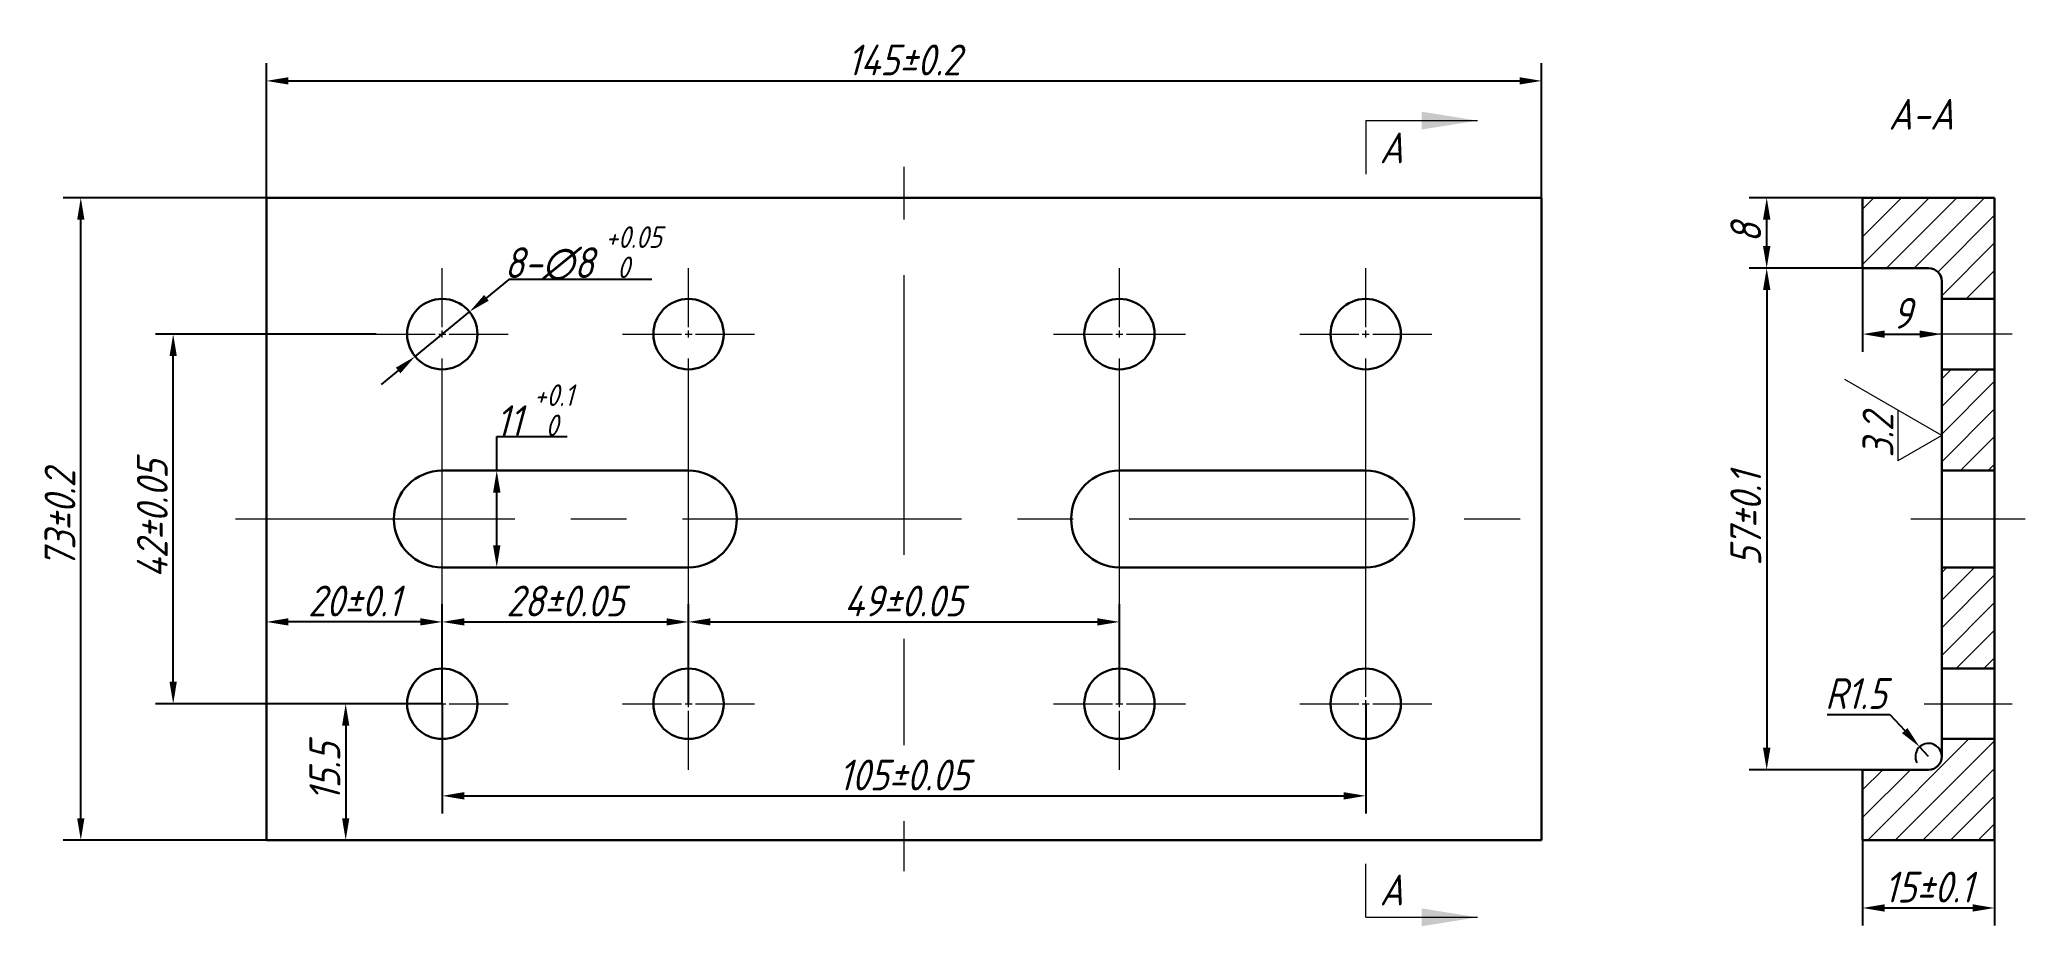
# Model space of a CAD drawing. Header units: millimetres. Extents: x 659 to 885, y -146 to -45.
import ezdxf
from ezdxf.enums import TextEntityAlignment as Align

# ---------------------------------------------------------------- set-up
doc = ezdxf.new("R2010")
doc.units = ezdxf.units.MM
doc.linetypes.add('CENTER', pattern=[50.8, 31.75, -6.35, 6.35, -6.35])
for name, color, linetype, lineweight in [('中心线', 1, 'CENTER', 15), ('剖面线', 8, 'Continuous', 15), ('标注', 3, 'Continuous', 15), ('标注 @ 1', 3, 'Continuous', 15), ('粗实线', 2, 'Continuous', 30)]:
    doc.layers.add(name, color=color, linetype=linetype, lineweight=lineweight)
doc.styles.add('GB3.5', font='gbeitc.shx', dxfattribs={"bigfont": 'gbcbig.shx'})
doc.styles.add('样式 1', font='gbeitc.shx', dxfattribs={"height": 3.5, "bigfont": 'gbcbig.shx'})
doc.dimstyles.new('正常标注', dxfattribs={"dimtxt": 3.5, "dimasz": 2.5, "dimexe": 2, "dimexo": 0, "dimtad": 1, "dimtoh": 1, "dimdec": 3, "dimdsep": 46, "dimtxsty": 'GB3.5', "dimcen": 2.5, "dimadec": 3, "dimazin": 2, "dimtfac": 1, "dimtdec": 3, "dimtmove": 0, "dimatfit": 3, "dimfxl": 0, "dimarcsym": 0})

# ---------------------------------------------------------------- blocks, each defined once
blk = doc.blocks.new('*U12')
at = {"layer": '中心线', "color": 0, "transparency": 16777216}
for p, q in [((0, 0.8), (0, 7.5)), ((-7.5, 0), (-0.8, 0)), ((0.8, 0), (7.5, 0)), ((0, -34.5), (0, -0.8))]:
    blk.add_line(p, q, dxfattribs=at)
at = {"layer": '中心线', "color": 0, "linetype": 'Continuous', "transparency": 16777216}
for p, q in [((-0.4, 0), (0.4, 0)), ((0, -0.4), (0, 0.4))]:
    blk.add_line(p, q, dxfattribs=at)
blk = doc.blocks.new('*U13')
at = {"layer": '中心线', "color": 0, "transparency": 16777216}
for p, q in [((0, 0.8), (0, 7.5)), ((-7.5, 0), (-0.8, 0)), ((0.8, 0), (7.5, 0)), ((0, -34.5), (0, -0.8))]:
    blk.add_line(p, q, dxfattribs=at)
at = {"layer": '中心线', "color": 0, "linetype": 'Continuous', "transparency": 16777216}
for p, q in [((-0.4, 0), (0.4, 0)), ((0, -0.4), (0, 0.4))]:
    blk.add_line(p, q, dxfattribs=at)
blk = doc.blocks.new('*U14')
at = {"layer": '中心线', "color": 0, "transparency": 16777216}
for p, q in [((0, 0.8), (0, 7.5)), ((-7.5, 0), (-0.8, 0)), ((0.8, 0), (7.5, 0)), ((0, -34.5), (0, -0.8))]:
    blk.add_line(p, q, dxfattribs=at)
at = {"layer": '中心线', "color": 0, "linetype": 'Continuous', "transparency": 16777216}
for p, q in [((-0.4, 0), (0.4, 0)), ((0, -0.4), (0, 0.4))]:
    blk.add_line(p, q, dxfattribs=at)
blk = doc.blocks.new('*U15')
at = {"layer": '中心线', "color": 0, "transparency": 16777216}
for p, q in [((0, 0.8), (0, 7.5)), ((-7.5, 0), (-0.8, 0)), ((0.8, 0), (7.5, 0)), ((0, -34.5), (0, -0.8))]:
    blk.add_line(p, q, dxfattribs=at)
at = {"layer": '中心线', "color": 0, "linetype": 'Continuous', "transparency": 16777216}
for p, q in [((-0.4, 0), (0.4, 0)), ((0, -0.4), (0, 0.4))]:
    blk.add_line(p, q, dxfattribs=at)
blk = doc.blocks.new('*U16')
at = {"layer": '中心线', "color": 0, "transparency": 16777216}
for p, q in [((0, 0.8), (0, 7.5)), ((-7.5, 0), (-0.8, 0)), ((0.8, 0), (7.5, 0)), ((0, -7.5), (0, -0.8))]:
    blk.add_line(p, q, dxfattribs=at)
at = {"layer": '中心线', "color": 0, "linetype": 'Continuous', "transparency": 16777216}
for p, q in [((-0.4, 0), (0.4, 0)), ((0, -0.4), (0, 0.4))]:
    blk.add_line(p, q, dxfattribs=at)
blk = doc.blocks.new('*U17')
at = {"layer": '中心线', "color": 0, "transparency": 16777216}
for p, q in [((0, 0.8), (0, 7.5)), ((-7.5, 0), (-0.8, 0)), ((0.8, 0), (7.5, 0)), ((0, -7.5), (0, -0.8))]:
    blk.add_line(p, q, dxfattribs=at)
at = {"layer": '中心线', "color": 0, "linetype": 'Continuous', "transparency": 16777216}
for p, q in [((-0.4, 0), (0.4, 0)), ((0, -0.4), (0, 0.4))]:
    blk.add_line(p, q, dxfattribs=at)
blk = doc.blocks.new('*U18')
at = {"layer": '中心线', "color": 0, "transparency": 16777216}
for p, q in [((0, 0.8), (0, 7.5)), ((-7.5, 0), (-0.8, 0)), ((0.8, 0), (7.5, 0)), ((0, -7.5), (0, -0.8))]:
    blk.add_line(p, q, dxfattribs=at)
at = {"layer": '中心线', "color": 0, "linetype": 'Continuous', "transparency": 16777216}
for p, q in [((-0.4, 0), (0.4, 0)), ((0, -0.4), (0, 0.4))]:
    blk.add_line(p, q, dxfattribs=at)
blk = doc.blocks.new('*U19')
at = {"layer": '中心线', "color": 0, "transparency": 16777216}
for p, q in [((0, 0.8), (0, 7.5)), ((-7.5, 0), (-0.8, 0)), ((0.8, 0), (7.5, 0)), ((0, -7.5), (0, -0.8))]:
    blk.add_line(p, q, dxfattribs=at)
at = {"layer": '中心线', "color": 0, "linetype": 'Continuous', "transparency": 16777216}
for p, q in [((-0.4, 0), (0.4, 0)), ((0, -0.4), (0, 0.4))]:
    blk.add_line(p, q, dxfattribs=at)
blk = doc.blocks.new('*D20')
at = {"layer": 'Defpoints', "color": 0, "transparency": 16777216}
for p in [(663.7, -62.97), (684.8, -62.97), (684.8, -135.97)]:
    blk.add_point(p, dxfattribs=at)
at = {"layer": '标注', "color": 0, "lineweight": -2, "transparency": 16777216}
for p, q in [((684.8, -62.97), (661.7, -62.97)), ((663.7, -133.47), (663.7, -65.47)), ((684.8, -135.97), (661.7, -135.97))]:
    blk.add_line(p, q, dxfattribs=at)
at = {"layer": '标注', "color": 0, "transparency": 16777216}
for points in [[(663.29, -65.47), (664.12, -65.47), (663.7, -62.97)], [(663.29, -133.47), (664.12, -133.47), (663.7, -135.97)]]:
    blk.add_solid(points, dxfattribs=at)
at = {"layer": '标注', "color": 0, "transparency": 16777216, "insert": (661.33, -99.47), "char_height": 3.5, "attachment_point": 5, "rotation": 90, "style": 'GB3.5'}
blk.add_mtext('73%%P0.2', dxfattribs=at)
blk = doc.blocks.new('*D21')
at = {"layer": 'Defpoints', "color": 0, "transparency": 16777216}
for p in [(829.8, -49.7), (684.8, -62.97), (829.8, -62.97)]:
    blk.add_point(p, dxfattribs=at)
at = {"layer": '标注', "color": 0, "lineweight": -2, "transparency": 16777216}
for p, q in [((684.8, -62.97), (684.8, -47.7)), ((829.8, -62.97), (829.8, -47.7)), ((687.3, -49.7), (827.3, -49.7))]:
    blk.add_line(p, q, dxfattribs=at)
at = {"layer": '标注', "color": 0, "transparency": 16777216}
for points in [[(687.3, -49.28), (687.3, -50.11), (684.8, -49.7)], [(827.3, -49.28), (827.3, -50.11), (829.8, -49.7)]]:
    blk.add_solid(points, dxfattribs=at)
at = {"layer": '标注', "color": 0, "transparency": 16777216, "insert": (757.3, -47.32), "char_height": 3.5, "attachment_point": 5, "style": 'GB3.5'}
blk.add_mtext('145%%P0.2', dxfattribs=at)
blk = doc.blocks.new('*U22')
at = {"layer": '中心线', "color": 0, "transparency": 16777216}
blk.add_line((-76, 0), (76, 0), dxfattribs=at)
blk = doc.blocks.new('*D23')
at = {"layer": 'Defpoints', "color": 0, "transparency": 16777216}
for p in [(674.21, -78.47), (697.3, -78.47), (697.3, -120.47)]:
    blk.add_point(p, dxfattribs=at)
at = {"layer": '标注', "color": 0, "lineweight": -2, "transparency": 16777216}
for p, q in [((697.3, -78.47), (672.21, -78.47)), ((674.21, -117.97), (674.21, -80.97)), ((697.3, -120.47), (672.21, -120.47))]:
    blk.add_line(p, q, dxfattribs=at)
at = {"layer": '标注', "color": 0, "transparency": 16777216}
for points in [[(673.79, -80.97), (674.62, -80.97), (674.21, -78.47)], [(673.79, -117.97), (674.62, -117.97), (674.21, -120.47)]]:
    blk.add_solid(points, dxfattribs=at)
at = {"layer": '标注', "color": 0, "transparency": 16777216, "insert": (671.83, -99.47), "char_height": 3.5, "attachment_point": 5, "rotation": 90, "style": 'GB3.5'}
blk.add_mtext('42%%P0.05', dxfattribs=at)
blk = doc.blocks.new('*D24')
at = {"layer": 'Defpoints', "color": 0, "transparency": 16777216}
for p in [(704.8, -120.47), (809.8, -120.47), (809.8, -130.93)]:
    blk.add_point(p, dxfattribs=at)
at = {"layer": '标注', "color": 0, "lineweight": -2, "transparency": 16777216}
for p, q in [((704.8, -120.47), (704.8, -132.93)), ((809.8, -120.47), (809.8, -132.93)), ((707.3, -130.93), (807.3, -130.93))]:
    blk.add_line(p, q, dxfattribs=at)
at = {"layer": '标注', "color": 0, "transparency": 16777216}
for points in [[(707.3, -130.51), (707.3, -131.35), (704.8, -130.93)], [(807.3, -130.51), (807.3, -131.35), (809.8, -130.93)]]:
    blk.add_solid(points, dxfattribs=at)
at = {"layer": '标注', "color": 0, "transparency": 16777216, "insert": (757.3, -128.56), "char_height": 3.5, "attachment_point": 5, "style": 'GB3.5'}
blk.add_mtext('105%%P0.05', dxfattribs=at)
blk = doc.blocks.new('*D25')
at = {"layer": 'Defpoints', "color": 0, "transparency": 16777216}
for p in [(781.8, -111.17), (732.8, -120.47), (781.8, -120.47)]:
    blk.add_point(p, dxfattribs=at)
at = {"layer": '标注', "color": 0, "lineweight": -2, "transparency": 16777216}
for p, q in [((732.8, -120.47), (732.8, -109.17)), ((781.8, -120.47), (781.8, -109.17)), ((735.3, -111.17), (779.3, -111.17))]:
    blk.add_line(p, q, dxfattribs=at)
at = {"layer": '标注', "color": 0, "transparency": 16777216}
for points in [[(735.3, -110.75), (735.3, -111.58), (732.8, -111.17)], [(779.3, -110.75), (779.3, -111.58), (781.8, -111.17)]]:
    blk.add_solid(points, dxfattribs=at)
at = {"layer": '标注', "color": 0, "transparency": 16777216, "insert": (757.3, -108.79), "char_height": 3.5, "attachment_point": 5, "style": 'GB3.5'}
blk.add_mtext('49%%P0.05', dxfattribs=at)
blk = doc.blocks.new('*D26')
at = {"layer": 'Defpoints', "color": 0, "transparency": 16777216}
for p in [(732.8, -111.17), (704.8, -120.47), (732.8, -120.47)]:
    blk.add_point(p, dxfattribs=at)
at = {"layer": '标注', "color": 0, "lineweight": -2, "transparency": 16777216}
for p, q in [((704.8, -120.47), (704.8, -109.17)), ((732.8, -120.47), (732.8, -109.17)), ((707.3, -111.17), (730.3, -111.17))]:
    blk.add_line(p, q, dxfattribs=at)
at = {"layer": '标注', "color": 0, "transparency": 16777216}
for points in [[(707.3, -110.75), (707.3, -111.58), (704.8, -111.17)], [(730.3, -110.75), (730.3, -111.58), (732.8, -111.17)]]:
    blk.add_solid(points, dxfattribs=at)
at = {"layer": '标注', "color": 0, "transparency": 16777216, "insert": (718.8, -108.79), "char_height": 3.5, "attachment_point": 5, "style": 'GB3.5'}
blk.add_mtext('28%%P0.05', dxfattribs=at)
blk = doc.blocks.new('*D27')
at = {"layer": 'Defpoints', "color": 0, "transparency": 16777216}
for p in [(684.8, -111.17), (704.8, -120.47), (684.8, -135.97)]:
    blk.add_point(p, dxfattribs=at)
at = {"layer": '标注', "color": 0, "lineweight": -2, "transparency": 16777216}
for p, q in [((684.8, -135.97), (684.8, -109.17)), ((704.8, -120.47), (704.8, -109.17)), ((702.3, -111.17), (687.3, -111.17))]:
    blk.add_line(p, q, dxfattribs=at)
at = {"layer": '标注', "color": 0, "transparency": 16777216}
for points in [[(687.3, -110.75), (687.3, -111.58), (684.8, -111.17)], [(702.3, -110.75), (702.3, -111.58), (704.8, -111.17)]]:
    blk.add_solid(points, dxfattribs=at)
at = {"layer": '标注', "color": 0, "transparency": 16777216, "insert": (694.8, -108.79), "char_height": 3.5, "attachment_point": 5, "style": 'GB3.5'}
blk.add_mtext('20%%P0.1', dxfattribs=at)
blk = doc.blocks.new('*D28')
at = {"layer": 'Defpoints', "color": 0, "transparency": 16777216}
for p in [(866.3, -70.97), (855.4, -127.97), (866.3, -127.97)]:
    blk.add_point(p, dxfattribs=at)
at = {"layer": '标注', "color": 0, "lineweight": -2, "transparency": 16777216}
for p, q in [((866.3, -70.97), (853.4, -70.97)), ((855.4, -73.47), (855.4, -125.47)), ((866.3, -127.97), (853.4, -127.97))]:
    blk.add_line(p, q, dxfattribs=at)
at = {"layer": '标注', "color": 0, "transparency": 16777216}
for points in [[(854.98, -73.47), (855.82, -73.47), (855.4, -70.97)], [(854.98, -125.47), (855.82, -125.47), (855.4, -127.97)]]:
    blk.add_solid(points, dxfattribs=at)
at = {"layer": '标注', "color": 0, "transparency": 16777216, "insert": (853.02, -99.47), "char_height": 3.5, "attachment_point": 5, "rotation": 90, "style": 'GB3.5'}
blk.add_mtext('57%%P0.1', dxfattribs=at)
blk = doc.blocks.new('*D29')
at = {"layer": 'Defpoints', "color": 0, "transparency": 16777216}
for p in [(866.3, -135.97), (881.3, -135.97), (881.3, -143.67)]:
    blk.add_point(p, dxfattribs=at)
at = {"layer": '标注', "color": 0, "lineweight": -2, "transparency": 16777216}
for p, q in [((866.3, -135.97), (866.3, -145.67)), ((881.3, -135.97), (881.3, -145.67)), ((868.8, -143.67), (878.8, -143.67))]:
    blk.add_line(p, q, dxfattribs=at)
at = {"layer": '标注', "color": 0, "transparency": 16777216}
for points in [[(868.8, -143.25), (868.8, -144.09), (866.3, -143.67)], [(878.8, -143.25), (878.8, -144.09), (881.3, -143.67)]]:
    blk.add_solid(points, dxfattribs=at)
at = {"layer": '标注', "color": 0, "transparency": 16777216, "insert": (873.8, -141.3), "char_height": 3.5, "attachment_point": 5, "style": 'GB3.5'}
blk.add_mtext('15%%P0.1', dxfattribs=at)
blk = doc.blocks.new('*D30')
at = {"layer": 'Defpoints', "color": 0, "transparency": 16777216}
for p in [(872.79, -125.37), (873.8, -126.47)]:
    blk.add_point(p, dxfattribs=at)
at = {"layer": '标注', "color": 0, "lineweight": -2, "transparency": 16777216}
for p, q in [((862.29, -121.68), (869.41, -121.68)), ((869.41, -121.68), (871.1, -123.52)), ((873.8, -126.47), (872.79, -125.37))]:
    blk.add_line(p, q, dxfattribs=at)
blk.add_arc((873.8, -126.47), 1.5, 0, 208.9223, dxfattribs=at)
at = {"layer": '标注', "color": 0, "transparency": 16777216}
blk.add_solid([(871.41, -123.24), (870.79, -123.81), (872.79, -125.37)], dxfattribs=at)
at = {"layer": '标注', "color": 0, "transparency": 16777216, "insert": (865.54, -119.31), "char_height": 3.5, "attachment_point": 5, "style": 'GB3.5'}
blk.add_mtext('R1.5', dxfattribs=at)
blk = doc.blocks.new('*D31')
at = {"layer": 'Defpoints', "color": 0, "transparency": 16777216}
for p in [(707.9, -75.93), (701.71, -81.01)]:
    blk.add_point(p, dxfattribs=at)
at = {"layer": '标注', "color": 0, "lineweight": -2, "transparency": 16777216}
for p, q in [((712.37, -72.25), (709.83, -74.34)), ((728.65, -72.25), (712.37, -72.25)), ((701.71, -81.01), (707.9, -75.93)), ((699.78, -82.6), (697.85, -84.19))]:
    blk.add_line(p, q, dxfattribs=at)
at = {"layer": '标注', "color": 0, "transparency": 16777216}
for points in [[(709.56, -74.02), (710.09, -74.67), (707.9, -75.93)], [(699.52, -82.28), (700.05, -82.92), (701.71, -81.01)]]:
    blk.add_solid(points, dxfattribs=at)
at = {"layer": '标注', "color": 0, "transparency": 16777216, "insert": (720.82, -69.28), "char_height": 3.5, "attachment_point": 5, "style": 'GB3.5'}
blk.add_mtext('8-∅8{\\H0.7x;\\S +0.05^   0;}', dxfattribs=at)
blk = doc.blocks.new('*D32')
at = {"layer": 'Defpoints', "color": 0, "transparency": 16777216}
for p in [(711, -93.97), (727.08, -93.97), (727.08, -104.97)]:
    blk.add_point(p, dxfattribs=at)
at = {"layer": '标注', "color": 0, "lineweight": -2, "transparency": 16777216}
for p, q in [((711, -93.97), (711, -90.09)), ((711, -90.09), (719.02, -90.09)), ((727.08, -93.97), (709, -93.97)), ((711, -102.47), (711, -96.47)), ((727.08, -104.97), (709, -104.97))]:
    blk.add_line(p, q, dxfattribs=at)
at = {"layer": '标注', "color": 0, "transparency": 16777216}
for points in [[(710.58, -96.47), (711.42, -96.47), (711, -93.97)], [(710.58, -102.47), (711.42, -102.47), (711, -104.97)]]:
    blk.add_solid(points, dxfattribs=at)
at = {"layer": '标注', "color": 0, "transparency": 16777216, "insert": (715.32, -87.12), "char_height": 3.5, "attachment_point": 5, "style": 'GB3.5'}
blk.add_mtext('11{\\H0.7x;\\S +0.1^   0;}', dxfattribs=at)
blk = doc.blocks.new('粗糙度3.2-3')
for p, q in [((0, 0), (6.35, 11)), ((0, 0), (-2.89, 5)), ((2.89, 5), (-2.89, 5))]:
    blk.add_line(p, q)
at = {"color": 7, "style": '样式 1'}
blk.add_attdef('3.2', text='', height=3.5, dxfattribs=at).set_placement((0, 5.5), align=Align.CENTER)
blk = doc.blocks.new('*D33')
at = {"layer": 'Defpoints', "color": 0, "transparency": 16777216}
for p in [(855.4, -62.97), (866.3, -62.97), (866.3, -70.97)]:
    blk.add_point(p, dxfattribs=at)
at = {"layer": '标注', "color": 0, "lineweight": -2, "transparency": 16777216}
for p, q in [((866.3, -62.97), (853.4, -62.97)), ((855.4, -68.47), (855.4, -65.47)), ((866.3, -70.97), (853.4, -70.97))]:
    blk.add_line(p, q, dxfattribs=at)
at = {"layer": '标注', "color": 0, "transparency": 16777216}
for points in [[(854.98, -65.47), (855.82, -65.47), (855.4, -62.97)], [(854.98, -68.47), (855.82, -68.47), (855.4, -70.97)]]:
    blk.add_solid(points, dxfattribs=at)
at = {"layer": '标注', "color": 0, "transparency": 16777216, "insert": (853.02, -66.97), "char_height": 3.5, "attachment_point": 5, "rotation": 90, "style": 'GB3.5'}
blk.add_mtext('8', dxfattribs=at)
blk = doc.blocks.new('*D34')
at = {"layer": 'Defpoints', "color": 0, "transparency": 16777216}
for p in [(866.3, -70.97), (875.3, -74.47), (875.3, -78.47)]:
    blk.add_point(p, dxfattribs=at)
at = {"layer": '标注', "color": 0, "lineweight": -2, "transparency": 16777216}
for p, q in [((866.3, -70.97), (866.3, -80.47)), ((875.3, -74.47), (875.3, -80.47)), ((868.8, -78.47), (872.8, -78.47))]:
    blk.add_line(p, q, dxfattribs=at)
at = {"layer": '标注', "color": 0, "transparency": 16777216}
for points in [[(868.8, -78.06), (868.8, -78.89), (866.3, -78.47)], [(872.8, -78.06), (872.8, -78.89), (875.3, -78.47)]]:
    blk.add_solid(points, dxfattribs=at)
at = {"layer": '标注', "color": 0, "transparency": 16777216, "insert": (870.8, -76.1), "char_height": 3.5, "attachment_point": 5, "style": 'GB3.5'}
blk.add_mtext('9', dxfattribs=at)
blk = doc.blocks.new('*U35')
at = {"layer": '中心线', "color": 0, "transparency": 16777216}
blk.add_line((-6.5, 0), (6.5, 0), dxfattribs=at)
blk = doc.blocks.new('*D36')
at = {"layer": 'Defpoints', "color": 0, "transparency": 16777216}
for p in [(704.8, -120.47), (684.8, -135.97), (693.82, -135.97)]:
    blk.add_point(p, dxfattribs=at)
at = {"layer": '标注', "color": 0, "lineweight": -2, "transparency": 16777216}
for p, q in [((704.8, -120.47), (691.82, -120.47)), ((693.82, -122.97), (693.82, -133.47)), ((684.8, -135.97), (695.82, -135.97))]:
    blk.add_line(p, q, dxfattribs=at)
at = {"layer": '标注', "color": 0, "transparency": 16777216}
for points in [[(693.41, -122.97), (694.24, -122.97), (693.82, -120.47)], [(693.41, -133.47), (694.24, -133.47), (693.82, -135.97)]]:
    blk.add_solid(points, dxfattribs=at)
at = {"layer": '标注', "color": 0, "transparency": 16777216, "insert": (691.45, -128.22), "char_height": 3.5, "attachment_point": 5, "rotation": 90, "style": 'GB3.5'}
blk.add_mtext('15.5', dxfattribs=at)

msp = doc.modelspace()

# ---------------------------------------------------------------- hatches: boundary and pattern name
at = {"layer": '剖面线'}
h = msp.add_hatch(dxfattribs=at)
h.set_pattern_fill('ANSI31', color=256, scale=0.7)
h.set_pattern_definition([(45, (15.9212, 0), (-1.571545, 1.571545), [])])
h.paths.add_polyline_path([(866.3021, -62.9719), (866.3021, -70.9719), (873.8021, -70.9719, -0.41421356), (875.3021, -72.4719), (875.3021, -74.4719), (881.3021, -74.4719), (881.3021, -62.9719)])
h.paths.add_polyline_path([(881.3021, -82.4719), (875.3021, -82.4719), (875.3021, -93.9719), (881.3021, -93.9719)])
h.paths.add_polyline_path([(881.3021, -104.9719), (875.3021, -104.9719), (875.3021, -116.4719), (881.3021, -116.4719)])
h.paths.add_polyline_path([(881.3021, -135.9719), (881.3021, -124.4719), (875.3021, -124.4719), (875.3021, -126.4719, -0.41421356), (873.8021, -127.9719), (866.3021, -127.9719), (866.3021, -135.9719)])

# ---------------------------------------------------------------- linework, layer by layer
at = {"layer": '中心线'}
for p, q in [((757.305, -103.5363), (757.305, -59.4719)), ((883.3021, -78.4719), (873.3021, -78.4719)), ((757.305, -125.1645), (757.305, -113.1033)), ((873.3021, -120.4719), (883.3021, -120.4719)), ((757.305, -139.4719), (757.305, -133.815))]:
    msp.add_line(p, q, dxfattribs=at)
at = {"layer": '标注'}
for p, q in [((809.805, -54.2119), (822.505, -54.2119)), ((809.805, -54.2119), (809.805, -60.2933)), ((809.805, -144.7319), (809.805, -138.6505)), ((809.805, -144.7319), (822.505, -144.7319))]:
    msp.add_line(p, q, dxfattribs=at)
for points in [[(822.505, -54.2119), (816.155, -53.1959), (816.155, -55.2279)], [(822.505, -144.7319), (816.155, -145.7479), (816.155, -143.7159)]]:
    msp.add_solid(points, dxfattribs=at)
at = {"layer": '粗实线'}
for p, q in [((684.805, -135.9719), (684.805, -62.9719)), ((684.805, -62.9719), (829.805, -62.9719)), ((829.805, -135.9719), (829.805, -62.9719)), ((866.3021, -62.9719), (881.3021, -62.9719)), ((866.3021, -70.9719), (866.3021, -62.9719)), ((881.3021, -62.9719), (881.3021, -135.9719)), ((873.8021, -70.9719), (866.3021, -70.9719)), ((875.3021, -72.4719), (875.3021, -126.4719)), ((875.3021, -74.4719), (881.3021, -74.4719)), ((881.3021, -82.4719), (875.3021, -82.4719)), ((732.805, -93.9719), (704.805, -93.9719)), ((781.805, -93.9719), (809.805, -93.9719)), ((875.3021, -93.9719), (881.3021, -93.9719)), ((704.805, -104.9719), (732.805, -104.9719)), ((809.805, -104.9719), (781.805, -104.9719)), ((875.3021, -104.9719), (881.3021, -104.9719)), ((875.3021, -116.4719), (881.3021, -116.4719)), ((881.3021, -124.4719), (875.3021, -124.4719)), ((866.3021, -127.9719), (873.8021, -127.9719)), ((866.3021, -135.9719), (866.3021, -127.9719)), ((684.805, -135.9719), (829.805, -135.9719)), ((881.3021, -135.9719), (866.3021, -135.9719))]:
    msp.add_line(p, q, dxfattribs=at)
for centre in [(704.805, -78.4719), (732.805, -78.4719), (781.805, -78.4719), (809.805, -78.4719), (704.805, -120.4719), (732.805, -120.4719), (781.805, -120.4719), (809.805, -120.4719)]:
    msp.add_circle(centre, 4, dxfattribs=at)
for centre, radius, start, end in [((873.8021, -72.4719), 1.5, 0, 90), ((704.805, -99.4719), 5.5, 90, 270), ((732.805, -99.4719), 5.5, 270, 90), ((781.805, -99.4719), 5.5, 90, 270), ((809.805, -99.4719), 5.5, 270, 90), ((873.8021, -126.4719), 1.5, 270, 0)]:
    msp.add_arc(centre, radius, start, end, dxfattribs=at)

# ---------------------------------------------------------------- block references
at = {"layer": '中心线'}
for name, p in [('*U15', (704.805, -78.4719)), ('*U14', (732.805, -78.4719)), ('*U13', (781.805, -78.4719)), ('*U12', (809.805, -78.4719)), ('*U22', (757.305, -99.4719)), ('*U35', (878.3021, -99.4719)), ('*U16', (704.805, -120.4719)), ('*U17', (732.805, -120.4719)), ('*U18', (781.805, -120.4719)), ('*U19', (809.805, -120.4719))]:
    msp.add_blockref(name, p, dxfattribs=at)
at = {"layer": '标注', "rotation": 90}
msp.add_blockref('粗糙度3.2-3', (875.3021, -89.9871), dxfattribs=at).add_auto_attribs({'3.2': '3.2'})

# ---------------------------------------------------------------- texts
at = {"layer": '标注 @ 1', "char_height": 3.5, "style": 'GB3.5'}
for s, width, insert, attachment_point in [('A-A', 20.72405, (869.2544, -51.7387), 1), ('A', 8.636525, (811.3793, -55.5608), 1), ('A', 8.636525, (811.3793, -143.383), 7)]:
    msp.add_mtext_dynamic_manual_height_columns(s, width=width, gutter_width=17.5, heights=[0], dxfattribs=dict(at, insert=insert, attachment_point=attachment_point))

# ---------------------------------------------------------------- dimensions: what is measured, and where the dimension line sits
at = {"layer": '标注'}
for base, p1, p2, text, picture, middle in [((829.805, -49.6951), (684.805, -62.9719), (829.805, -62.9719), '<>%%P0.2', '*D21', (757.305, -47.3201)), ((684.805, -111.1655), (704.805, -120.4719), (684.805, -135.9719), '<>%%P0.1', '*D27', (694.805, -108.7905)), ((732.805, -111.1655), (704.805, -120.4719), (732.805, -120.4719), '<>%%P0.05', '*D26', (718.805, -108.7905)), ((781.805, -111.1655), (732.805, -120.4719), (781.805, -120.4719), '<>%%P0.05', '*D25', (757.305, -108.7905)), ((881.3021, -143.6701), (866.3021, -135.9719), (881.3021, -135.9719), '<>%%P0.1', '*D29', (873.8021, -141.2951))]:
    dim = msp.add_linear_dim(base=base, p1=p1, p2=p2, text=text, dimstyle='正常标注', dxfattribs=at)
    dim.commit()
    dim.dimension.update_dxf_attribs({"geometry": picture, "text_midpoint": middle})
for base, p1, p2, text, picture, middle in [((663.7017, -62.9719), (684.805, -135.9719), (684.805, -62.9719), '<>%%P0.2', '*D20', (663.7017, -99.4719)), ((674.206, -78.4719), (697.305, -120.4719), (697.305, -78.4719), '<>%%P0.05', '*D23', (674.206, -99.4719)), ((710.9989, -93.9719), (727.0757, -104.9719), (727.0757, -93.9719), '<>{\\H0.7x;\\S +0.1^   0;}', '*D32', (715.3208, -90.092))]:
    dim = msp.add_linear_dim(base=base, p1=p1, p2=p2, angle=90, text=text, dimstyle='正常标注', dxfattribs=at)
    dim.commit()
    dim.dimension.update_dxf_attribs({"geometry": picture, "text_midpoint": middle, "dimtype": 160})
dim = msp.add_diameter_dim_2p(p1=(701.7147, -81.0117), p2=(707.8952, -75.9322), text='8-<>{\\H0.7x;\\S +0.05^   0;}', dimstyle='正常标注', dxfattribs=at)
dim.commit()
dim.dimension.update_dxf_attribs({"geometry": '*D31', "text_midpoint": (720.8238, -72.2506), "dimtype": 163})
dim = msp.add_linear_dim(base=(855.3995, -62.9719), p1=(866.3021, -70.9719), p2=(866.3021, -62.9719), angle=90, dimstyle='正常标注', dxfattribs=at)
dim.commit()
dim.dimension.update_dxf_attribs({"geometry": '*D33', "text_midpoint": (853.0245, -66.9719)})
dim = msp.add_linear_dim(base=(855.3995, -127.9719), p1=(866.3021, -70.9719), p2=(866.3021, -127.9719), angle=90, text='<>%%P0.1', dimstyle='正常标注', dxfattribs=at)
dim.commit()
dim.dimension.update_dxf_attribs({"geometry": '*D28', "text_midpoint": (853.0245, -99.4719)})
dim = msp.add_linear_dim(base=(875.3021, -78.4719), p1=(866.3021, -70.9719), p2=(875.3021, -74.4719), dimstyle='正常标注', dxfattribs=at)
dim.commit()
dim.dimension.update_dxf_attribs({"geometry": '*D34', "text_midpoint": (870.8021, -76.0969)})
dim = msp.add_radius_dim(center=(873.8021, -126.4719), mpoint=(872.7882, -125.3665), dimstyle='正常标注', dxfattribs=at)
dim.commit()
dim.dimension.update_dxf_attribs({"geometry": '*D30', "text_midpoint": (865.5386, -119.3068)})
dim = msp.add_linear_dim(base=(693.8248, -135.9719), p1=(704.805, -120.4719), p2=(684.805, -135.9719), angle=90, dimstyle='正常标注', dxfattribs=at)
dim.commit()
dim.dimension.update_dxf_attribs({"geometry": '*D36', "text_midpoint": (693.8248, -128.2219), "dimtype": 160})
dim = msp.add_linear_dim(base=(809.805, -130.9307), p1=(704.805, -120.4719), p2=(809.805, -120.4719), text='<>%%P0.05', dimstyle='正常标注', dxfattribs=at)
dim.commit()
dim.dimension.update_dxf_attribs({"geometry": '*D24', "text_midpoint": (757.305, -130.9307), "dimtype": 160})

doc.saveas('drawing.dxf')
